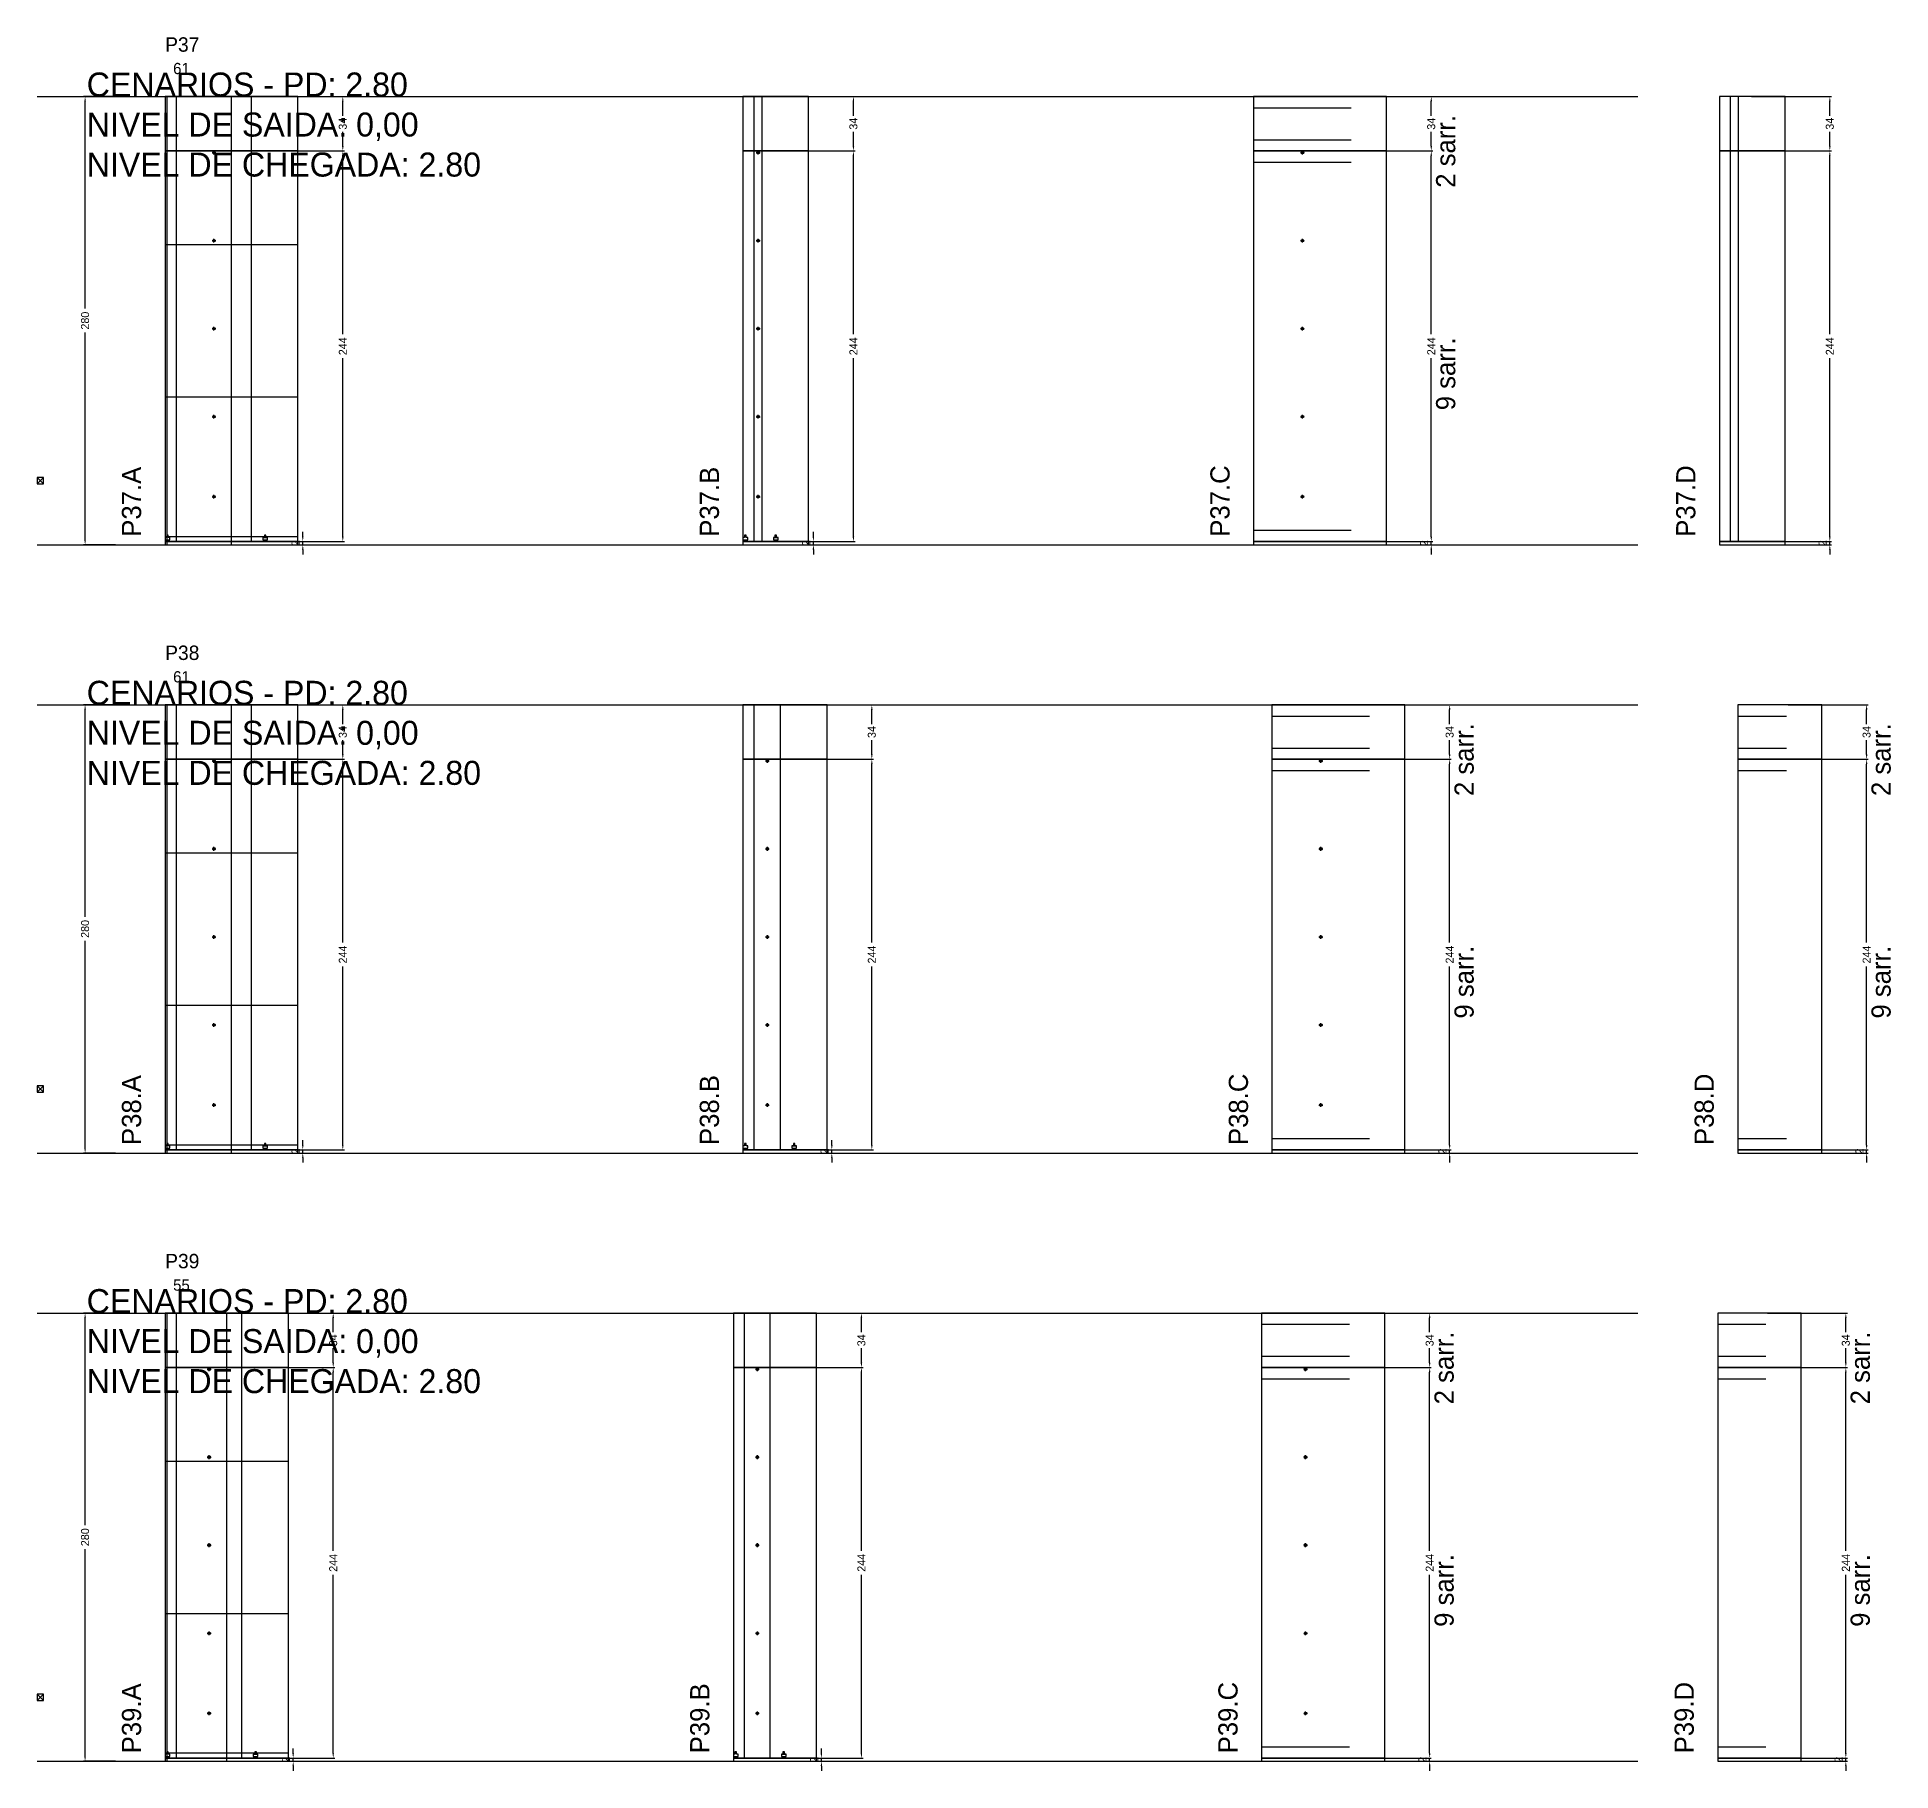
# Model space of a CAD drawing. Header units: centimetres. Extents: x -10500 to 4105, y -36866 to 295.
# Drawn here: x -7000 to -5842, y -14826 to -13743 of the extents above; entities that cross this region are included whole.
import ezdxf

# ---------------------------------------------------------------- set-up
doc = ezdxf.new("R2010")
doc.units = ezdxf.units.CM
doc.linetypes.add('DASHED', pattern=[2, -2])
for name, color, linetype in [('CHAPA', 140, 'Continuous'), ('COTA', 241, 'Continuous'), ('COTAS FURACAO', 16, 'Continuous'), ('Madeira', 30, 'Continuous'), ('NOMENCLATURA', 7, 'Continuous'), ('Nível', 160, 'Continuous'), ('Painéis', 200, 'Continuous'), ('Perfil Metálico', 150, 'Continuous'), ('SARR_2.2x7', 40, 'Continuous'), ('SARRAFO DE PRESSAO', 200, 'Continuous'), ('texto', 7, 'Continuous'), ('TEXTO_GERAL', 7, 'Continuous')]:
    doc.layers.add(name, color=color, linetype=linetype)
doc.dimstyles.new('PAINEL-NOVA', dxfattribs={"dimtxt": 5, "dimasz": 3, "dimexe": 1, "dimexo": 1, "dimgap": 1, "dimtad": 1, "dimcen": 2.5, "dimazin": 3, "dimtfac": 1, "dimtmove": 0, "dimatfit": 3})

# ---------------------------------------------------------------- blocks, each defined once
blk = doc.blocks.new('_CLOSEDFILLED')
at = {"color": 0, "linetype": 'BYBLOCK'}
blk.add_solid([(-1, 0.16), (0, 0), (-1, -0.16)], dxfattribs=at)
blk = doc.blocks.new('*D937')
for p, q in [((-6951, -13780), (-6971, -13780)), ((-6970, -13912.5), (-6970, -13783)), ((-6970, -14057), (-6970, -13927.5)), ((-6951, -14060), (-6971, -14060))]:
    blk.add_line(p, q)
at = {"layer": 'Defpoints'}
for p in [(-6950, -13780), (-6970, -14060), (-6950, -14060)]:
    blk.add_point(p, dxfattribs=at)
at = {"layer": 'COTA', "xscale": 3, "yscale": 3}
for p, rotation in [((-6970, -13780), 90), ((-6970, -14060), 270)]:
    blk.add_blockref('_CLOSEDFILLED', p, dxfattribs=dict(at, rotation=rotation))
at = {"layer": 'COTA', "insert": (-6970, -13920), "char_height": 5, "attachment_point": 5, "rotation": 90}
blk.add_mtext('280', dxfattribs=at)
blk = doc.blocks.new('MULDURA')
at = {"layer": 'Paineis'}
for p, q in [((0, 0), (4, 4)), ((4, 0), (0, 4))]:
    blk.add_line(p, q, dxfattribs=at)
blk.add_lwpolyline([(0, 0), (4, 0), (4, 4), (0, 4)], close=True, dxfattribs=at)
blk = doc.blocks.new('*D939')
for p, q in [((-6858, -13814), (-6808, -13814)), ((-6809, -13928.5), (-6809, -13817)), ((-6809, -14055), (-6809, -13943.5)), ((-6858, -14058), (-6808, -14058))]:
    blk.add_line(p, q)
at = {"layer": 'Defpoints'}
for p in [(-6859, -13814), (-6859, -14058), (-6809, -14058)]:
    blk.add_point(p, dxfattribs=at)
at = {"layer": 'COTA', "xscale": 3, "yscale": 3}
for p, rotation in [((-6809, -13814), 90), ((-6809, -14058), 270)]:
    blk.add_blockref('_CLOSEDFILLED', p, dxfattribs=dict(at, rotation=rotation))
at = {"layer": 'COTA', "insert": (-6809, -13936), "char_height": 5, "attachment_point": 5, "rotation": 90}
blk.add_mtext('244', dxfattribs=at)
blk = doc.blocks.new('*D940')
for p, q in [((-6858, -13780), (-6808, -13780)), ((-6809, -13792), (-6809, -13783)), ((-6809, -13811), (-6809, -13802)), ((-6858, -13814), (-6808, -13814))]:
    blk.add_line(p, q)
at = {"layer": 'Defpoints'}
for p in [(-6859, -13780), (-6859, -13814), (-6809, -13814)]:
    blk.add_point(p, dxfattribs=at)
at = {"layer": 'COTA', "xscale": 3, "yscale": 3}
for p, rotation in [((-6809, -13780), 90), ((-6809, -13814), 270)]:
    blk.add_blockref('_CLOSEDFILLED', p, dxfattribs=dict(at, rotation=rotation))
at = {"layer": 'COTA', "insert": (-6809, -13797), "char_height": 5, "attachment_point": 5, "rotation": 90}
blk.add_mtext('34', dxfattribs=at)
blk = doc.blocks.new('SLIPTEE')
at = {"layer": 'Paineis'}
blk.add_lwpolyline([(0, 0), (3, 0), (3, 1.5), (2, 1.5), (2, 3), (1, 3), (1, 1.5), (0, 1.5)], close=True, dxfattribs=at)
blk = doc.blocks.new('SLIPTDD')
at = {"layer": 'Paineis'}
blk.add_line((0, 1.5), (3, 1.5), dxfattribs=at)
blk.add_lwpolyline([(0, 0), (3, 0), (3, 1.5), (2, 1.5), (2, 3), (1, 3), (1, 1.5), (0, 1.5)], close=True, dxfattribs=at)
blk = doc.blocks.new('furacao')
at = {"layer": 'COTAS FURACAO'}
for p, q in [((-1.2, 0), (1.2, 0)), ((0, -1.2), (0, 1.2))]:
    blk.add_line(p, q, dxfattribs=at)
blk.add_circle((0, 0), 0.8, dxfattribs=at)
blk = doc.blocks.new('*D942')
for p, q in [((-6539, -13814), (-6489, -13814)), ((-6490, -13928.5), (-6490, -13817)), ((-6490, -14055), (-6490, -13943.5)), ((-6539, -14058), (-6489, -14058))]:
    blk.add_line(p, q)
at = {"layer": 'Defpoints'}
for p in [(-6540, -13814), (-6540, -14058), (-6490, -14058)]:
    blk.add_point(p, dxfattribs=at)
at = {"layer": 'COTA', "xscale": 3, "yscale": 3}
for p, rotation in [((-6490, -13814), 90), ((-6490, -14058), 270)]:
    blk.add_blockref('_CLOSEDFILLED', p, dxfattribs=dict(at, rotation=rotation))
at = {"layer": 'COTA', "insert": (-6490, -13936), "char_height": 5, "attachment_point": 5, "rotation": 90}
blk.add_mtext('244', dxfattribs=at)
blk = doc.blocks.new('*D943')
for p, q in [((-6539, -13780), (-6489, -13780)), ((-6490, -13792), (-6490, -13783)), ((-6490, -13811), (-6490, -13802)), ((-6539, -13814), (-6489, -13814))]:
    blk.add_line(p, q)
at = {"layer": 'Defpoints'}
for p in [(-6540, -13780), (-6540, -13814), (-6490, -13814)]:
    blk.add_point(p, dxfattribs=at)
at = {"layer": 'COTA', "xscale": 3, "yscale": 3}
for p, rotation in [((-6490, -13780), 90), ((-6490, -13814), 270)]:
    blk.add_blockref('_CLOSEDFILLED', p, dxfattribs=dict(at, rotation=rotation))
at = {"layer": 'COTA', "insert": (-6490, -13797), "char_height": 5, "attachment_point": 5, "rotation": 90}
blk.add_mtext('34', dxfattribs=at)
blk = doc.blocks.new('*D945')
for p, q in [((-6178, -13814), (-6128, -13814)), ((-6129, -13928.5), (-6129, -13817)), ((-6129, -14055), (-6129, -13943.5)), ((-6178, -14058), (-6128, -14058))]:
    blk.add_line(p, q)
at = {"layer": 'Defpoints'}
for p in [(-6179, -13814), (-6179, -14058), (-6129, -14058)]:
    blk.add_point(p, dxfattribs=at)
at = {"layer": 'COTA', "xscale": 3, "yscale": 3}
for p, rotation in [((-6129, -13814), 90), ((-6129, -14058), 270)]:
    blk.add_blockref('_CLOSEDFILLED', p, dxfattribs=dict(at, rotation=rotation))
at = {"layer": 'COTA', "insert": (-6129, -13936), "char_height": 5, "attachment_point": 5, "rotation": 90}
blk.add_mtext('244', dxfattribs=at)
blk = doc.blocks.new('*D946')
for p, q in [((-6178, -13780), (-6128, -13780)), ((-6129, -13792), (-6129, -13783)), ((-6129, -13811), (-6129, -13802)), ((-6178, -13814), (-6128, -13814))]:
    blk.add_line(p, q)
at = {"layer": 'Defpoints'}
for p in [(-6179, -13780), (-6179, -13814), (-6129, -13814)]:
    blk.add_point(p, dxfattribs=at)
at = {"layer": 'COTA', "xscale": 3, "yscale": 3}
for p, rotation in [((-6129, -13780), 90), ((-6129, -13814), 270)]:
    blk.add_blockref('_CLOSEDFILLED', p, dxfattribs=dict(at, rotation=rotation))
at = {"layer": 'COTA', "insert": (-6129, -13797), "char_height": 5, "attachment_point": 5, "rotation": 90}
blk.add_mtext('34', dxfattribs=at)
blk = doc.blocks.new('*D948')
for p, q in [((-5929, -13814), (-5879, -13814)), ((-5880, -13928.5), (-5880, -13817)), ((-5880, -14055), (-5880, -13943.5)), ((-5929, -14058), (-5879, -14058))]:
    blk.add_line(p, q)
at = {"layer": 'Defpoints'}
for p in [(-5930, -13814), (-5930, -14058), (-5880, -14058)]:
    blk.add_point(p, dxfattribs=at)
at = {"layer": 'COTA', "xscale": 3, "yscale": 3}
for p, rotation in [((-5880, -13814), 90), ((-5880, -14058), 270)]:
    blk.add_blockref('_CLOSEDFILLED', p, dxfattribs=dict(at, rotation=rotation))
at = {"layer": 'COTA', "insert": (-5880, -13936), "char_height": 5, "attachment_point": 5, "rotation": 90}
blk.add_mtext('244', dxfattribs=at)
blk = doc.blocks.new('*D949')
for p, q in [((-5929, -13780), (-5879, -13780)), ((-5880, -13792), (-5880, -13783)), ((-5880, -13811), (-5880, -13802)), ((-5929, -13814), (-5879, -13814))]:
    blk.add_line(p, q)
at = {"layer": 'Defpoints'}
for p in [(-5930, -13780), (-5930, -13814), (-5880, -13814)]:
    blk.add_point(p, dxfattribs=at)
at = {"layer": 'COTA', "xscale": 3, "yscale": 3}
for p, rotation in [((-5880, -13780), 90), ((-5880, -13814), 270)]:
    blk.add_blockref('_CLOSEDFILLED', p, dxfattribs=dict(at, rotation=rotation))
at = {"layer": 'COTA', "insert": (-5880, -13797), "char_height": 5, "attachment_point": 5, "rotation": 90}
blk.add_mtext('34', dxfattribs=at)
blk = doc.blocks.new('*D963')
for p, q in [((-6951, -14160), (-6971, -14160)), ((-6970, -14292.5), (-6970, -14163)), ((-6970, -14437), (-6970, -14307.5)), ((-6951, -14440), (-6971, -14440))]:
    blk.add_line(p, q)
at = {"layer": 'Defpoints'}
for p in [(-6950, -14160), (-6970, -14440), (-6950, -14440)]:
    blk.add_point(p, dxfattribs=at)
at = {"layer": 'COTA', "xscale": 3, "yscale": 3}
for p, rotation in [((-6970, -14160), 90), ((-6970, -14440), 270)]:
    blk.add_blockref('_CLOSEDFILLED', p, dxfattribs=dict(at, rotation=rotation))
at = {"layer": 'COTA', "insert": (-6970, -14300), "char_height": 5, "attachment_point": 5, "rotation": 90}
blk.add_mtext('280', dxfattribs=at)
blk = doc.blocks.new('*D965')
for p, q in [((-6858, -14194), (-6808, -14194)), ((-6809, -14308.5), (-6809, -14197)), ((-6809, -14435), (-6809, -14323.5)), ((-6858, -14438), (-6808, -14438))]:
    blk.add_line(p, q)
at = {"layer": 'Defpoints'}
for p in [(-6859, -14194), (-6859, -14438), (-6809, -14438)]:
    blk.add_point(p, dxfattribs=at)
at = {"layer": 'COTA', "xscale": 3, "yscale": 3}
for p, rotation in [((-6809, -14194), 90), ((-6809, -14438), 270)]:
    blk.add_blockref('_CLOSEDFILLED', p, dxfattribs=dict(at, rotation=rotation))
at = {"layer": 'COTA', "insert": (-6809, -14316), "char_height": 5, "attachment_point": 5, "rotation": 90}
blk.add_mtext('244', dxfattribs=at)
blk = doc.blocks.new('*D966')
for p, q in [((-6858, -14160), (-6808, -14160)), ((-6809, -14172), (-6809, -14163)), ((-6809, -14191), (-6809, -14182)), ((-6858, -14194), (-6808, -14194))]:
    blk.add_line(p, q)
at = {"layer": 'Defpoints'}
for p in [(-6859, -14160), (-6859, -14194), (-6809, -14194)]:
    blk.add_point(p, dxfattribs=at)
at = {"layer": 'COTA', "xscale": 3, "yscale": 3}
for p, rotation in [((-6809, -14160), 90), ((-6809, -14194), 270)]:
    blk.add_blockref('_CLOSEDFILLED', p, dxfattribs=dict(at, rotation=rotation))
at = {"layer": 'COTA', "insert": (-6809, -14177), "char_height": 5, "attachment_point": 5, "rotation": 90}
blk.add_mtext('34', dxfattribs=at)
blk = doc.blocks.new('*D968')
for p, q in [((-6527.5, -14194), (-6477.5, -14194)), ((-6478.5, -14308.5), (-6478.5, -14197)), ((-6478.5, -14435), (-6478.5, -14323.5)), ((-6527.5, -14438), (-6477.5, -14438))]:
    blk.add_line(p, q)
at = {"layer": 'Defpoints'}
for p in [(-6528.5, -14194), (-6528.5, -14438), (-6478.5, -14438)]:
    blk.add_point(p, dxfattribs=at)
at = {"layer": 'COTA', "xscale": 3, "yscale": 3}
for p, rotation in [((-6478.5, -14194), 90), ((-6478.5, -14438), 270)]:
    blk.add_blockref('_CLOSEDFILLED', p, dxfattribs=dict(at, rotation=rotation))
at = {"layer": 'COTA', "insert": (-6478.5, -14316), "char_height": 5, "attachment_point": 5, "rotation": 90}
blk.add_mtext('244', dxfattribs=at)
blk = doc.blocks.new('*D969')
for p, q in [((-6527.5, -14160), (-6477.5, -14160)), ((-6478.5, -14172), (-6478.5, -14163)), ((-6478.5, -14191), (-6478.5, -14182)), ((-6527.5, -14194), (-6477.5, -14194))]:
    blk.add_line(p, q)
at = {"layer": 'Defpoints'}
for p in [(-6528.5, -14160), (-6528.5, -14194), (-6478.5, -14194)]:
    blk.add_point(p, dxfattribs=at)
at = {"layer": 'COTA', "xscale": 3, "yscale": 3}
for p, rotation in [((-6478.5, -14160), 90), ((-6478.5, -14194), 270)]:
    blk.add_blockref('_CLOSEDFILLED', p, dxfattribs=dict(at, rotation=rotation))
at = {"layer": 'COTA', "insert": (-6478.5, -14177), "char_height": 5, "attachment_point": 5, "rotation": 90}
blk.add_mtext('34', dxfattribs=at)
blk = doc.blocks.new('*D971')
for p, q in [((-6166.5, -14194), (-6116.5, -14194)), ((-6117.5, -14308.5), (-6117.5, -14197)), ((-6117.5, -14435), (-6117.5, -14323.5)), ((-6166.5, -14438), (-6116.5, -14438))]:
    blk.add_line(p, q)
at = {"layer": 'Defpoints'}
for p in [(-6167.5, -14194), (-6167.5, -14438), (-6117.5, -14438)]:
    blk.add_point(p, dxfattribs=at)
at = {"layer": 'COTA', "xscale": 3, "yscale": 3}
for p, rotation in [((-6117.5, -14194), 90), ((-6117.5, -14438), 270)]:
    blk.add_blockref('_CLOSEDFILLED', p, dxfattribs=dict(at, rotation=rotation))
at = {"layer": 'COTA', "insert": (-6117.5, -14316), "char_height": 5, "attachment_point": 5, "rotation": 90}
blk.add_mtext('244', dxfattribs=at)
blk = doc.blocks.new('*D972')
for p, q in [((-6166.5, -14160), (-6116.5, -14160)), ((-6117.5, -14172), (-6117.5, -14163)), ((-6117.5, -14191), (-6117.5, -14182)), ((-6166.5, -14194), (-6116.5, -14194))]:
    blk.add_line(p, q)
at = {"layer": 'Defpoints'}
for p in [(-6167.5, -14160), (-6167.5, -14194), (-6117.5, -14194)]:
    blk.add_point(p, dxfattribs=at)
at = {"layer": 'COTA', "xscale": 3, "yscale": 3}
for p, rotation in [((-6117.5, -14160), 90), ((-6117.5, -14194), 270)]:
    blk.add_blockref('_CLOSEDFILLED', p, dxfattribs=dict(at, rotation=rotation))
at = {"layer": 'COTA', "insert": (-6117.5, -14177), "char_height": 5, "attachment_point": 5, "rotation": 90}
blk.add_mtext('34', dxfattribs=at)
blk = doc.blocks.new('*D974')
for p, q in [((-5906, -14194), (-5856, -14194)), ((-5857, -14308.5), (-5857, -14197)), ((-5857, -14435), (-5857, -14323.5)), ((-5906, -14438), (-5856, -14438))]:
    blk.add_line(p, q)
at = {"layer": 'Defpoints'}
for p in [(-5907, -14194), (-5907, -14438), (-5857, -14438)]:
    blk.add_point(p, dxfattribs=at)
at = {"layer": 'COTA', "xscale": 3, "yscale": 3}
for p, rotation in [((-5857, -14194), 90), ((-5857, -14438), 270)]:
    blk.add_blockref('_CLOSEDFILLED', p, dxfattribs=dict(at, rotation=rotation))
at = {"layer": 'COTA', "insert": (-5857, -14316), "char_height": 5, "attachment_point": 5, "rotation": 90}
blk.add_mtext('244', dxfattribs=at)
blk = doc.blocks.new('*D975')
for p, q in [((-5906, -14160), (-5856, -14160)), ((-5857, -14172), (-5857, -14163)), ((-5857, -14191), (-5857, -14182)), ((-5906, -14194), (-5856, -14194))]:
    blk.add_line(p, q)
at = {"layer": 'Defpoints'}
for p in [(-5907, -14160), (-5907, -14194), (-5857, -14194)]:
    blk.add_point(p, dxfattribs=at)
at = {"layer": 'COTA', "xscale": 3, "yscale": 3}
for p, rotation in [((-5857, -14160), 90), ((-5857, -14194), 270)]:
    blk.add_blockref('_CLOSEDFILLED', p, dxfattribs=dict(at, rotation=rotation))
at = {"layer": 'COTA', "insert": (-5857, -14177), "char_height": 5, "attachment_point": 5, "rotation": 90}
blk.add_mtext('34', dxfattribs=at)
blk = doc.blocks.new('*D989')
for p, q in [((-6951, -14540), (-6971, -14540)), ((-6970, -14672.5), (-6970, -14543)), ((-6970, -14817), (-6970, -14687.5)), ((-6951, -14820), (-6971, -14820))]:
    blk.add_line(p, q)
at = {"layer": 'Defpoints'}
for p in [(-6950, -14540), (-6970, -14820), (-6950, -14820)]:
    blk.add_point(p, dxfattribs=at)
at = {"layer": 'COTA', "xscale": 3, "yscale": 3}
for p, rotation in [((-6970, -14540), 90), ((-6970, -14820), 270)]:
    blk.add_blockref('_CLOSEDFILLED', p, dxfattribs=dict(at, rotation=rotation))
at = {"layer": 'COTA', "insert": (-6970, -14680), "char_height": 5, "attachment_point": 5, "rotation": 90}
blk.add_mtext('280', dxfattribs=at)
blk = doc.blocks.new('*D991')
for p, q in [((-6864, -14574), (-6814, -14574)), ((-6815, -14688.5), (-6815, -14577)), ((-6815, -14815), (-6815, -14703.5)), ((-6864, -14818), (-6814, -14818))]:
    blk.add_line(p, q)
at = {"layer": 'Defpoints'}
for p in [(-6865, -14574), (-6865, -14818), (-6815, -14818)]:
    blk.add_point(p, dxfattribs=at)
at = {"layer": 'COTA', "xscale": 3, "yscale": 3}
for p, rotation in [((-6815, -14574), 90), ((-6815, -14818), 270)]:
    blk.add_blockref('_CLOSEDFILLED', p, dxfattribs=dict(at, rotation=rotation))
at = {"layer": 'COTA', "insert": (-6815, -14696), "char_height": 5, "attachment_point": 5, "rotation": 90}
blk.add_mtext('244', dxfattribs=at)
blk = doc.blocks.new('*D992')
for p, q in [((-6864, -14540), (-6814, -14540)), ((-6815, -14552), (-6815, -14543)), ((-6815, -14571), (-6815, -14562)), ((-6864, -14574), (-6814, -14574))]:
    blk.add_line(p, q)
at = {"layer": 'Defpoints'}
for p in [(-6865, -14540), (-6865, -14574), (-6815, -14574)]:
    blk.add_point(p, dxfattribs=at)
at = {"layer": 'COTA', "xscale": 3, "yscale": 3}
for p, rotation in [((-6815, -14540), 90), ((-6815, -14574), 270)]:
    blk.add_blockref('_CLOSEDFILLED', p, dxfattribs=dict(at, rotation=rotation))
at = {"layer": 'COTA', "insert": (-6815, -14557), "char_height": 5, "attachment_point": 5, "rotation": 90}
blk.add_mtext('34', dxfattribs=at)
blk = doc.blocks.new('*D994')
for p, q in [((-6534, -14574), (-6484, -14574)), ((-6485, -14688.5), (-6485, -14577)), ((-6485, -14815), (-6485, -14703.5)), ((-6534, -14818), (-6484, -14818))]:
    blk.add_line(p, q)
at = {"layer": 'Defpoints'}
for p in [(-6535, -14574), (-6535, -14818), (-6485, -14818)]:
    blk.add_point(p, dxfattribs=at)
at = {"layer": 'COTA', "xscale": 3, "yscale": 3}
for p, rotation in [((-6485, -14574), 90), ((-6485, -14818), 270)]:
    blk.add_blockref('_CLOSEDFILLED', p, dxfattribs=dict(at, rotation=rotation))
at = {"layer": 'COTA', "insert": (-6485, -14696), "char_height": 5, "attachment_point": 5, "rotation": 90}
blk.add_mtext('244', dxfattribs=at)
blk = doc.blocks.new('*D995')
for p, q in [((-6534, -14540), (-6484, -14540)), ((-6485, -14552), (-6485, -14543)), ((-6485, -14571), (-6485, -14562)), ((-6534, -14574), (-6484, -14574))]:
    blk.add_line(p, q)
at = {"layer": 'Defpoints'}
for p in [(-6535, -14540), (-6535, -14574), (-6485, -14574)]:
    blk.add_point(p, dxfattribs=at)
at = {"layer": 'COTA', "xscale": 3, "yscale": 3}
for p, rotation in [((-6485, -14540), 90), ((-6485, -14574), 270)]:
    blk.add_blockref('_CLOSEDFILLED', p, dxfattribs=dict(at, rotation=rotation))
at = {"layer": 'COTA', "insert": (-6485, -14557), "char_height": 5, "attachment_point": 5, "rotation": 90}
blk.add_mtext('34', dxfattribs=at)
blk = doc.blocks.new('*D997')
for p, q in [((-6179, -14574), (-6129, -14574)), ((-6130, -14688.5), (-6130, -14577)), ((-6130, -14815), (-6130, -14703.5)), ((-6179, -14818), (-6129, -14818))]:
    blk.add_line(p, q)
at = {"layer": 'Defpoints'}
for p in [(-6180, -14574), (-6180, -14818), (-6130, -14818)]:
    blk.add_point(p, dxfattribs=at)
at = {"layer": 'COTA', "xscale": 3, "yscale": 3}
for p, rotation in [((-6130, -14574), 90), ((-6130, -14818), 270)]:
    blk.add_blockref('_CLOSEDFILLED', p, dxfattribs=dict(at, rotation=rotation))
at = {"layer": 'COTA', "insert": (-6130, -14696), "char_height": 5, "attachment_point": 5, "rotation": 90}
blk.add_mtext('244', dxfattribs=at)
blk = doc.blocks.new('*D998')
for p, q in [((-6179, -14540), (-6129, -14540)), ((-6130, -14552), (-6130, -14543)), ((-6130, -14571), (-6130, -14562)), ((-6179, -14574), (-6129, -14574))]:
    blk.add_line(p, q)
at = {"layer": 'Defpoints'}
for p in [(-6180, -14540), (-6180, -14574), (-6130, -14574)]:
    blk.add_point(p, dxfattribs=at)
at = {"layer": 'COTA', "xscale": 3, "yscale": 3}
for p, rotation in [((-6130, -14540), 90), ((-6130, -14574), 270)]:
    blk.add_blockref('_CLOSEDFILLED', p, dxfattribs=dict(at, rotation=rotation))
at = {"layer": 'COTA', "insert": (-6130, -14557), "char_height": 5, "attachment_point": 5, "rotation": 90}
blk.add_mtext('34', dxfattribs=at)
blk = doc.blocks.new('*D1000')
for p, q in [((-5919, -14574), (-5869, -14574)), ((-5870, -14688.5), (-5870, -14577)), ((-5870, -14815), (-5870, -14703.5)), ((-5919, -14818), (-5869, -14818))]:
    blk.add_line(p, q)
at = {"layer": 'Defpoints'}
for p in [(-5920, -14574), (-5920, -14818), (-5870, -14818)]:
    blk.add_point(p, dxfattribs=at)
at = {"layer": 'COTA', "xscale": 3, "yscale": 3}
for p, rotation in [((-5870, -14574), 90), ((-5870, -14818), 270)]:
    blk.add_blockref('_CLOSEDFILLED', p, dxfattribs=dict(at, rotation=rotation))
at = {"layer": 'COTA', "insert": (-5870, -14696), "char_height": 5, "attachment_point": 5, "rotation": 90}
blk.add_mtext('244', dxfattribs=at)
blk = doc.blocks.new('*D1001')
for p, q in [((-5919, -14540), (-5869, -14540)), ((-5870, -14552), (-5870, -14543)), ((-5870, -14571), (-5870, -14562)), ((-5919, -14574), (-5869, -14574))]:
    blk.add_line(p, q)
at = {"layer": 'Defpoints'}
for p in [(-5920, -14540), (-5920, -14574), (-5870, -14574)]:
    blk.add_point(p, dxfattribs=at)
at = {"layer": 'COTA', "xscale": 3, "yscale": 3}
for p, rotation in [((-5870, -14540), 90), ((-5870, -14574), 270)]:
    blk.add_blockref('_CLOSEDFILLED', p, dxfattribs=dict(at, rotation=rotation))
at = {"layer": 'COTA', "insert": (-5870, -14557), "char_height": 5, "attachment_point": 5, "rotation": 90}
blk.add_mtext('34', dxfattribs=at)

msp = doc.modelspace()

# ---------------------------------------------------------------- linework, layer by layer
at = {"layer": 'CHAPA'}
for points in [[(-6920, -14060), (-6918.8, -14060), (-6918.8, -13780), (-6920, -13780)], [(-6920, -14440), (-6918.8, -14440), (-6918.8, -14160), (-6920, -14160)], [(-6920, -14820), (-6918.8, -14820), (-6918.8, -14540), (-6920, -14540)]]:
    msp.add_lwpolyline(points, close=True, dxfattribs=at)
at = {"layer": 'Madeira'}
for points in [[(-6920, -13872.4), (-6837, -13872.4)], [(-6920, -13967.6), (-6837, -13967.6)], [(-6920, -14252.4), (-6837, -14252.4)], [(-6920, -14347.6), (-6837, -14347.6)], [(-6920, -14632.4), (-6843, -14632.4)], [(-6920, -14727.6), (-6843, -14727.6)]]:
    msp.add_lwpolyline(points, dxfattribs=at)
at = {"layer": 'Nível', "linetype": 'DASHED'}
for points in [[(-7000, -13780), (-6000, -13780)], [(-7000, -14060), (-6000, -14060)], [(-7000, -14160), (-6000, -14160)], [(-7000, -14440), (-6000, -14440)], [(-7000, -14540), (-6000, -14540)], [(-7000, -14820), (-6000, -14820)]]:
    msp.add_lwpolyline(points, dxfattribs=at)
at = {"layer": 'Painéis'}
for points in [[(-6920, -13814), (-6837, -13814), (-6837, -13780), (-6920, -13780)], [(-6920, -14060), (-6837, -14060), (-6837, -13780), (-6920, -13780)], [(-6559, -13814), (-6518, -13814), (-6518, -13780), (-6559, -13780)], [(-6240, -13814), (-6157, -13814), (-6157, -13780), (-6240, -13780)], [(-5949, -13814), (-5908, -13814), (-5908, -13780), (-5949, -13780)], [(-6920, -14058), (-6837, -14058), (-6837, -13814), (-6920, -13814)], [(-6559, -14058), (-6518, -14058), (-6518, -13814), (-6559, -13814)], [(-6240, -14058), (-6157, -14058), (-6157, -13814), (-6240, -13814)], [(-5949, -14058), (-5908, -14058), (-5908, -13814), (-5949, -13814)], [(-6920, -14060), (-6837, -14060), (-6837, -14058), (-6920, -14058)], [(-6559, -14060), (-6518, -14060), (-6518, -14058), (-6559, -14058)], [(-6240, -14060), (-6157, -14060), (-6157, -14058), (-6240, -14058)], [(-5949, -14060), (-5908, -14060), (-5908, -14058), (-5949, -14058)], [(-6920, -14194), (-6837, -14194), (-6837, -14160), (-6920, -14160)], [(-6920, -14440), (-6837, -14440), (-6837, -14160), (-6920, -14160)], [(-6559, -14194), (-6506.5, -14194), (-6506.5, -14160), (-6559, -14160)], [(-6228.5, -14194), (-6145.5, -14194), (-6145.5, -14160), (-6228.5, -14160)], [(-5937.5, -14194), (-5885, -14194), (-5885, -14160), (-5937.5, -14160)], [(-6920, -14438), (-6837, -14438), (-6837, -14194), (-6920, -14194)], [(-6559, -14438), (-6506.5, -14438), (-6506.5, -14194), (-6559, -14194)], [(-6228.5, -14438), (-6145.5, -14438), (-6145.5, -14194), (-6228.5, -14194)], [(-5937.5, -14438), (-5885, -14438), (-5885, -14194), (-5937.5, -14194)], [(-6920, -14440), (-6837, -14440), (-6837, -14438), (-6920, -14438)], [(-6559, -14440), (-6506.5, -14440), (-6506.5, -14438), (-6559, -14438)], [(-6228.5, -14440), (-6145.5, -14440), (-6145.5, -14438), (-6228.5, -14438)], [(-5937.5, -14440), (-5885, -14440), (-5885, -14438), (-5937.5, -14438)], [(-6920, -14574), (-6843, -14574), (-6843, -14540), (-6920, -14540)], [(-6920, -14820), (-6843, -14820), (-6843, -14540), (-6920, -14540)], [(-6565, -14574), (-6513, -14574), (-6513, -14540), (-6565, -14540)], [(-6235, -14574), (-6158, -14574), (-6158, -14540), (-6235, -14540)], [(-5950, -14574), (-5898, -14574), (-5898, -14540), (-5950, -14540)], [(-6920, -14818), (-6843, -14818), (-6843, -14574), (-6920, -14574)], [(-6565, -14818), (-6513, -14818), (-6513, -14574), (-6565, -14574)], [(-6235, -14818), (-6158, -14818), (-6158, -14574), (-6235, -14574)], [(-5950, -14818), (-5898, -14818), (-5898, -14574), (-5950, -14574)], [(-6920, -14820), (-6843, -14820), (-6843, -14818), (-6920, -14818)], [(-6565, -14820), (-6513, -14820), (-6513, -14818), (-6565, -14818)], [(-6235, -14820), (-6158, -14820), (-6158, -14818), (-6235, -14818)], [(-5950, -14820), (-5898, -14820), (-5898, -14818), (-5950, -14818)]]:
    msp.add_lwpolyline(points, close=True, dxfattribs=at)
at = {"layer": 'Perfil Metálico'}
for p, q in [((-6878.5, -14060), (-6878.5, -13780)), ((-6878.5, -14440), (-6878.5, -14160)), ((-6881.5, -14820), (-6881.5, -14540))]:
    msp.add_line(p, q, dxfattribs=at)
at = {"layer": 'SARR_2.2x7'}
for points in [[(-6913, -13814), (-6913, -13780)], [(-6866, -13814), (-6866, -13780)], [(-6552, -13814), (-6552, -13780)], [(-6547, -13814), (-6547, -13780)], [(-5942, -13814), (-5942, -13780)], [(-5937, -13814), (-5937, -13780)], [(-6240, -13787), (-6179, -13787)], [(-6240, -13807), (-6179, -13807)], [(-6240, -13821), (-6179, -13821)], [(-6240, -14051), (-6179, -14051)], [(-6913, -14194), (-6913, -14160)], [(-6866, -14194), (-6866, -14160)], [(-6552, -14194), (-6552, -14160)], [(-6535.5, -14194), (-6535.5, -14160)], [(-6228.5, -14167), (-6167.5, -14167)], [(-5937.5, -14167), (-5907, -14167)], [(-6228.5, -14187), (-6167.5, -14187)], [(-5937.5, -14187), (-5907, -14187)], [(-6228.5, -14201), (-6167.5, -14201)], [(-5937.5, -14201), (-5907, -14201)], [(-6228.5, -14431), (-6167.5, -14431)], [(-5937.5, -14431), (-5907, -14431)], [(-6913, -14574), (-6913, -14540)], [(-6872, -14574), (-6872, -14540)], [(-6558, -14574), (-6558, -14540)], [(-6542, -14574), (-6542, -14540)], [(-6235, -14547), (-6180, -14547)], [(-5950, -14547), (-5920, -14547)], [(-6235, -14567), (-6180, -14567)], [(-5950, -14567), (-5920, -14567)], [(-6235, -14581), (-6180, -14581)], [(-5950, -14581), (-5920, -14581)], [(-6235, -14811), (-6180, -14811)], [(-5950, -14811), (-5920, -14811)]]:
    msp.add_lwpolyline(points, dxfattribs=at)
at = {"layer": 'SARR_2.2x7', "linetype": 'DASHED'}
for points in [[(-6913, -14058), (-6913, -13814)], [(-6866, -14058), (-6866, -13814)], [(-6552, -14058), (-6552, -13814)], [(-6547, -14058), (-6547, -13814)], [(-5942, -14058), (-5942, -13814)], [(-5937, -14058), (-5937, -13814)], [(-6913, -14438), (-6913, -14194)], [(-6866, -14438), (-6866, -14194)], [(-6552, -14438), (-6552, -14194)], [(-6535.5, -14438), (-6535.5, -14194)], [(-6913, -14818), (-6913, -14574)], [(-6872, -14818), (-6872, -14574)], [(-6558, -14818), (-6558, -14574)], [(-6542, -14818), (-6542, -14574)]]:
    msp.add_lwpolyline(points, dxfattribs=at)
at = {"layer": 'SARRAFO DE PRESSAO'}
for points in [[(-6920, -14060), (-6837, -14060), (-6837, -14055), (-6920, -14055)], [(-6920, -14440), (-6837, -14440), (-6837, -14435), (-6920, -14435)], [(-6920, -14820), (-6843, -14820), (-6843, -14815), (-6920, -14815)]]:
    msp.add_lwpolyline(points, close=True, dxfattribs=at)

# ---------------------------------------------------------------- block references
at = {"layer": 'COTA'}
for name, p in [('furacao', (-6889.5, -13815)), ('furacao', (-6549.5, -13815)), ('furacao', (-6209.5, -13815)), ('furacao', (-6889.5, -13870)), ('furacao', (-6549.5, -13870)), ('furacao', (-6209.5, -13870)), ('furacao', (-6889.5, -13925)), ('furacao', (-6549.5, -13925)), ('furacao', (-6209.5, -13925)), ('furacao', (-6889.5, -13980)), ('furacao', (-6549.5, -13980)), ('furacao', (-6209.5, -13980)), ('MULDURA', (-7000, -14022)), ('furacao', (-6889.5, -14030)), ('furacao', (-6549.5, -14030)), ('furacao', (-6209.5, -14030)), ('SLIPTEE', (-6920, -14057)), ('SLIPTDD', (-6859, -14057)), ('SLIPTEE', (-6559, -14057)), ('SLIPTDD', (-6540, -14057)), ('furacao', (-6889.5, -14195)), ('furacao', (-6543.75, -14195)), ('furacao', (-6198, -14195)), ('furacao', (-6889.5, -14250)), ('furacao', (-6543.75, -14250)), ('furacao', (-6198, -14250)), ('furacao', (-6889.5, -14305)), ('furacao', (-6543.75, -14305)), ('furacao', (-6198, -14305)), ('furacao', (-6889.5, -14360)), ('furacao', (-6543.75, -14360)), ('furacao', (-6198, -14360)), ('MULDURA', (-7000, -14402)), ('furacao', (-6889.5, -14410)), ('furacao', (-6543.75, -14410)), ('furacao', (-6198, -14410)), ('SLIPTEE', (-6920, -14437)), ('SLIPTDD', (-6859, -14437)), ('SLIPTEE', (-6559, -14437)), ('SLIPTDD', (-6528.5, -14437)), ('furacao', (-6892.5, -14575)), ('furacao', (-6550, -14575)), ('furacao', (-6207.5, -14575)), ('furacao', (-6892.5, -14630)), ('furacao', (-6550, -14630)), ('furacao', (-6207.5, -14630)), ('furacao', (-6892.5, -14685)), ('furacao', (-6550, -14685)), ('furacao', (-6207.5, -14685)), ('furacao', (-6892.5, -14740)), ('furacao', (-6550, -14740)), ('furacao', (-6207.5, -14740)), ('MULDURA', (-7000, -14782)), ('furacao', (-6892.5, -14790)), ('furacao', (-6550, -14790)), ('furacao', (-6207.5, -14790)), ('SLIPTEE', (-6920, -14817)), ('SLIPTDD', (-6865, -14817)), ('SLIPTEE', (-6565, -14817)), ('SLIPTDD', (-6535, -14817))]:
    msp.add_blockref(name, p, dxfattribs=at)

# ---------------------------------------------------------------- texts
at = {"layer": 'NOMENCLATURA'}
for s, p in [('CENARIOS - PD: 2.80', (-6969, -13780)), ('NIVEL DE SAIDA: 0,00', (-6969, -13805)), ('NIVEL DE CHEGADA: 2.80', (-6969, -13830)), ('CENARIOS - PD: 2.80', (-6969, -14160)), ('NIVEL DE SAIDA: 0,00', (-6969, -14185)), ('NIVEL DE CHEGADA: 2.80', (-6969, -14210)), ('CENARIOS - PD: 2.80', (-6969, -14540)), ('NIVEL DE SAIDA: 0,00', (-6969, -14565)), ('NIVEL DE CHEGADA: 2.80', (-6969, -14590))]:
    msp.add_text(s, height=15, dxfattribs=at).set_placement(p)
for s, p in [('2 sarr.', (-6114, -13837)), ('9 sarr.', (-6114, -13976)), ('P37.A', (-6935, -14055)), ('P37.B', (-6574, -14055)), ('P37.C', (-6255, -14055)), ('P37.D', (-5964, -14055)), ('2 sarr.', (-6102.5, -14217)), ('2 sarr.', (-5842, -14217)), ('9 sarr.', (-6102.5, -14356)), ('9 sarr.', (-5842, -14356)), ('P38.A', (-6935, -14435)), ('P38.B', (-6574, -14435)), ('P38.C', (-6243.5, -14435)), ('P38.D', (-5952.5, -14435)), ('2 sarr.', (-6115, -14597)), ('2 sarr.', (-5855, -14597)), ('9 sarr.', (-6115, -14736)), ('9 sarr.', (-5855, -14736)), ('P39.A', (-6935, -14815)), ('P39.B', (-6580, -14815)), ('P39.C', (-6250, -14815)), ('P39.D', (-5965, -14815))]:
    msp.add_text(s, height=12, rotation=90, dxfattribs=at).set_placement(p)
at = {"layer": 'texto'}
for s, p in [('61', (-6915, -13766)), ('61', (-6915, -14146)), ('55', (-6915, -14526))]:
    msp.add_text(s, height=7, dxfattribs=at).set_placement(p)
at = {"layer": 'TEXTO_GERAL'}
for s, p in [('P37', (-6920, -13752)), ('P38', (-6920, -14132)), ('P39', (-6920, -14512))]:
    msp.add_text(s, height=9, dxfattribs=at).set_placement(p)

# ---------------------------------------------------------------- dimensions: what is measured, and where the dimension line sits
at = {"layer": 'COTA'}
for base, p1, p2, picture, middle in [((-6970, -14060), (-6950, -14060), (-6950, -13780), '*D937', (-6970, -13920)), ((-6809, -13814), (-6859, -13814), (-6859, -13780), '*D940', (-6809, -13797)), ((-6490, -13814), (-6540, -13814), (-6540, -13780), '*D943', (-6490, -13797)), ((-6129, -13814), (-6179, -13814), (-6179, -13780), '*D946', (-6129, -13797)), ((-5880, -13814), (-5930, -13814), (-5930, -13780), '*D949', (-5880, -13797)), ((-6809, -14058), (-6859, -14058), (-6859, -13814), '*D939', (-6809, -13936)), ((-6490, -14058), (-6540, -14058), (-6540, -13814), '*D942', (-6490, -13936)), ((-6129, -14058), (-6179, -14058), (-6179, -13814), '*D945', (-6129, -13936)), ((-5880, -14058), (-5930, -14058), (-5930, -13814), '*D948', (-5880, -13936)), ((-6970, -14440), (-6950, -14440), (-6950, -14160), '*D963', (-6970, -14300)), ((-6809, -14194), (-6859, -14194), (-6859, -14160), '*D966', (-6809, -14177)), ((-6478.5, -14194), (-6528.5, -14194), (-6528.5, -14160), '*D969', (-6478.5, -14177)), ((-6117.5, -14194), (-6167.5, -14194), (-6167.5, -14160), '*D972', (-6117.5, -14177)), ((-5857, -14194), (-5907, -14194), (-5907, -14160), '*D975', (-5857, -14177)), ((-6809, -14438), (-6859, -14438), (-6859, -14194), '*D965', (-6809, -14316)), ((-6478.5, -14438), (-6528.5, -14438), (-6528.5, -14194), '*D968', (-6478.5, -14316)), ((-6117.5, -14438), (-6167.5, -14438), (-6167.5, -14194), '*D971', (-6117.5, -14316)), ((-5857, -14438), (-5907, -14438), (-5907, -14194), '*D974', (-5857, -14316)), ((-6970, -14820), (-6950, -14820), (-6950, -14540), '*D989', (-6970, -14680)), ((-6815, -14574), (-6865, -14574), (-6865, -14540), '*D992', (-6815, -14557)), ((-6485, -14574), (-6535, -14574), (-6535, -14540), '*D995', (-6485, -14557)), ((-6130, -14574), (-6180, -14574), (-6180, -14540), '*D998', (-6130, -14557)), ((-5870, -14574), (-5920, -14574), (-5920, -14540), '*D1001', (-5870, -14557)), ((-6815, -14818), (-6865, -14818), (-6865, -14574), '*D991', (-6815, -14696)), ((-6485, -14818), (-6535, -14818), (-6535, -14574), '*D994', (-6485, -14696)), ((-6130, -14818), (-6180, -14818), (-6180, -14574), '*D997', (-6130, -14696)), ((-5870, -14818), (-5920, -14818), (-5920, -14574), '*D1000', (-5870, -14696))]:
    dim = msp.add_linear_dim(base=base, p1=p1, p2=p2, angle=90, dimstyle='PAINEL-NOVA', dxfattribs=at)
    dim.commit()
    dim.dimension.update_dxf_attribs({"geometry": picture, "text_midpoint": middle})
for base, p1, p2 in [((-6834, -14060), (-6859, -14060), (-6859, -14058)), ((-6515, -14060), (-6540, -14060), (-6540, -14058)), ((-6129, -14060), (-6179, -14060), (-6179, -14058)), ((-5880, -14060), (-5930, -14060), (-5930, -14058)), ((-6834, -14440), (-6859, -14440), (-6859, -14438)), ((-6503.5, -14440), (-6528.5, -14440), (-6528.5, -14438)), ((-6117.5, -14440), (-6167.5, -14440), (-6167.5, -14438)), ((-5857, -14440), (-5907, -14440), (-5907, -14438)), ((-6840, -14820), (-6865, -14820), (-6865, -14818)), ((-6510, -14820), (-6535, -14820), (-6535, -14818)), ((-6130, -14820), (-6180, -14820), (-6180, -14818)), ((-5870, -14820), (-5920, -14820), (-5920, -14818))]:
    msp.add_linear_dim(base=base, p1=p1, p2=p2, angle=90, dimstyle='PAINEL-NOVA', dxfattribs=at).render()

doc.saveas('drawing.dxf')
